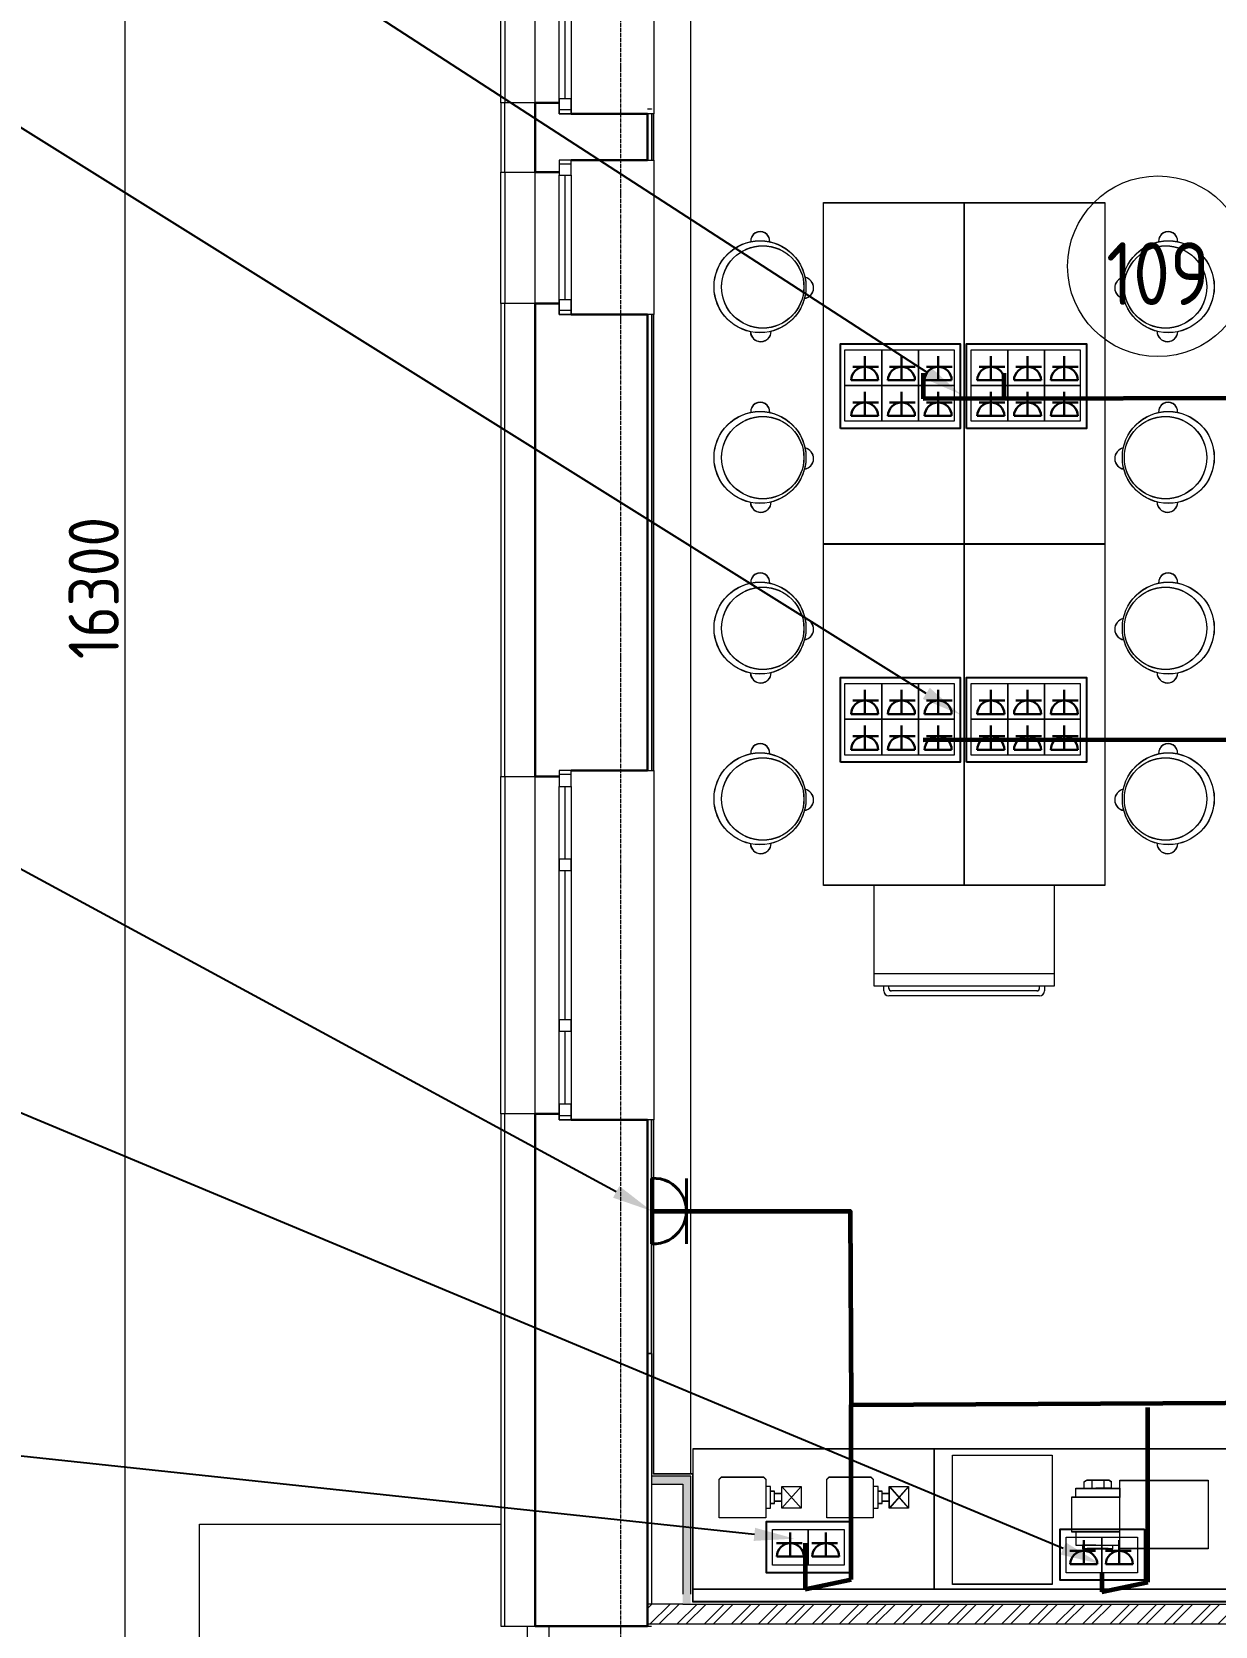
# Model space of a CAD drawing. Header units: millimetres. Extents: x -32 to 417638015, y -35 to 175284279.
# Drawn here: x 160260 to 166154, y 74993 to 82933 of the extents above; entities that cross this region are included whole.
import ezdxf
from ezdxf import colors
from ezdxf.entities.mleader import LeaderData, LeaderLine
from ezdxf.math import Vec2, Vec3

# ---------------------------------------------------------------- set-up
doc = ezdxf.new("R2010")
doc.units = ezdxf.units.MM
doc.linetypes.add('ADSK_Линия сетки', pattern=[25, 20, -2.5, 0, -2.5])
doc.linetypes.add('K5LT_BASIC', pattern=[0])
for name, color, linetype, lineweight in [('_ Окна', 7, 'Continuous', 9), ('_ЭМ_В полу', 26, 'Кабель в трубе', 60), ('_ЭМ_гофра', 5, 'Continuous', 60), ('_ЭМ_ТХобщее_слой', 7, 'Continuous', 30), ('Аннотация', 7, 'Continuous', 18), ('Окна', 7, 'Continuous', 9), ('Оси', 253, 'Continuous', 9), ('Перекрытие', 7, 'Continuous', 18), ('Размеры', 7, 'Continuous', 9), ('Стены внутренние', 7, 'Continuous', 18), ('Стены наружные', 7, 'Continuous', 18), ('Стены несущие', 7, 'Continuous', 30), ('Стены отделка', 7, 'Continuous', 30), ('Стены штриховка', 7, 'Continuous', 9), ('ТХ', 5, 'Continuous', 0), ('ШТРИХОВКА', 252, 'Continuous', 15), ('Электро', 250, 'Continuous', 25), ('ЭМ', 5, 'Continuous', 40), ('ЭОМ_Кабель для СУП', 150, 'Continuous', 9)]:
    doc.layers.add(name, color=color, linetype=linetype, lineweight=lineweight)
for name, color, linetype in [('_ЭМ_Надписи', 7, 'Continuous'), ('PDF _СС_розетки', 7, 'Continuous'), ('ВНУТРЯНКА', 1, 'Continuous'), ('ЭОМ_Лотки рабочие', 5, 'Continuous')]:
    doc.layers.add(name, color=color, linetype=linetype)
doc.layers.add('PDF _ЭОМ _розетки', color=7, linetype='Continuous', true_color=0xeb0000)
doc.layers.add('Линии', color=7, linetype='Continuous', lineweight=9, true_color=0x00a600)
doc.styles.add('GOST Common', font='GOST_Common.ttf', dxfattribs={"width": 0.9, "height": 350})
doc.styles.add('GOST Common_1', font='GOST_Common.ttf', dxfattribs={"width": 0.9, "height": 250})
doc.styles.add('ЭОМ', font='isocpeur.ttf', dxfattribs={"width": 0.85, "height": 250})
doc.linetypes.add('Кабель в трубе', pattern='A,8,[133,ltypeshp.shx,S=1,R=0,X=10,Y=1.3],-3,[130,ltypeshp.shx,S=1.5,R=-45,X=-1.5,Y=0],8', length=19)
doc.dimstyles.new('ADSK_Основной_2_5_мм', dxfattribs={"dimscale": 304.8, "dimtxt": 251.428749, "dimasz": 0.463911, "dimexe": 0.492126, "dimexo": 0.492126, "dimgap": 0.098425, "dimtad": 1, "dimrnd": 0.01, "dimdsep": 46, "dimtxsty": 'GOST Common_1', "dimblk1": 'OBLIQUE', "dimblk2": 'OBLIQUE', "dimsah": 1, "dimcen": 0.09, "dimdle": 0.492126, "dimazin": 2, "dimtfac": 1, "dimtdec": 4, "dimtix": 1, "dimtmove": 0, "dimatfit": 3, "dimfxl": 1, "dimtvp": 1, "dimtolj": 1, "dimtzin": 0, "dimlwd": 20, "dimlwe": 20, "dimarcsym": 2})

# ---------------------------------------------------------------- blocks, each defined once
blk = doc.blocks.new('_Oblique')
at = {"color": 0, "linetype": 'ByBlock', "lineweight": -2}
blk.add_line((-0.5, -0.5), (0.5, 0.5), dxfattribs=at)
blk = doc.blocks.new('*D117')
at = {"layer": 'Defpoints', "color": 0, "transparency": 16777216}
for p in [(-8313.9, 36733.9), (-8413.9, 20433.9), (-8313.9, 20433.9)]:
    blk.add_point(p, dxfattribs=at)
at = {"layer": 'Размеры', "color": 0, "lineweight": 20, "transparency": 16777216}
for p, q in [((-8413.9, 36883.9), (-8413.9, 20283.9)), ((-8463.9, 36733.9), (-8563.9, 36733.9)), ((-8463.9, 20433.9), (-8563.9, 20433.9))]:
    blk.add_line(p, q, dxfattribs=at)
at = {"layer": 'Размеры', "color": 0, "lineweight": 20, "transparency": 16777216, "xscale": 141.4, "yscale": 141.4, "zscale": 141.4}
for p, rotation in [((-8413.9, 36733.9), 90), ((-8413.9, 20433.9), 270)]:
    blk.add_blockref('_Oblique', p, dxfattribs=dict(at, rotation=rotation))
at = {"layer": 'Размеры', "color": 0, "lineweight": 20, "transparency": 16777216, "insert": (-8568.9, 28583.9), "char_height": 250, "width": 889.802, "attachment_point": 5, "rotation": 90, "style": 'GOST Common_1'}
blk.add_mtext('\\A1;16300', dxfattribs=at)
blk = doc.blocks.new('ТХ 1 этаж.')
at = {"layer": 'ТХ', "color": 252, "true_color": 0x939598}
for p, q in [((3072.9, 25108), (2172.9, 25108)), ((2222.9, 25023), (2222.9, 25048)), ((2247.9, 25035.5), (2247.9, 25048)), ((2985.4, 25023), (2260.4, 25023)), ((2997.9, 25035.5), (2997.9, 25048)), ((3022.9, 25048), (3022.9, 25023)), ((2997.9, 24998), (2247.9, 24998))]:
    blk.add_line(p, q, dxfattribs=at)
at = {"layer": 'ТХ', "color": 252, "linetype": 'K5LT_BASIC', "lineweight": 18, "true_color": 0x939598}
for p, q in [((3258.8, 22585.3), (3258.8, 22545.1)), ((3318, 22585.3), (3318, 22545.1)), ((3219.3, 22545.1), (3278.4, 22545.1)), ((3357.5, 22545.1), (3278.4, 22545.1)), ((3278.4, 22262.4), (3212.7, 22262.4)), ((3278.4, 22262.4), (3364.1, 22262.4))]:
    blk.add_line(p, q, dxfattribs=at)
at = {"layer": 'ТХ', "color": 252, "true_color": 0x939598}
for points in [[(1922.9, 28948), (2622.9, 28948), (2622.9, 27248), (1922.9, 27248)], [(2622.9, 28948), (3322.9, 28948), (3322.9, 27248), (2622.9, 27248)], [(1922.9, 27248), (2622.9, 27248), (2622.9, 25548), (1922.9, 25548)], [(2622.9, 27248), (3322.9, 27248), (3322.9, 25548), (2622.9, 25548)], [(2172.9, 25048), (3072.9, 25048), (3072.9, 25548), (2172.9, 25548)], [(2472.9, 22042.5), (1272.9, 22042.5), (1272.9, 22742.5), (2472.9, 22742.5)], [(3972.9, 22042.5), (2472.9, 22042.5), (2472.9, 22742.5), (3972.9, 22742.5)], [(2565.6, 22067.7), (2565.6, 22710.7), (3061.8, 22710.7), (3061.8, 22067.7)], [(3398.3, 22585.3), (3837.7, 22585.3), (3837.7, 22245.3), (3398.3, 22245.3)]]:
    blk.add_lwpolyline(points, close=True, dxfattribs=at)
at = {"layer": 'ТХ', "color": 252, "lineweight": 0, "true_color": 0x939598}
for points in [[(1622.7, 22398.4), (1415, 22398.4), (1403, 22398.4), (1403, 22410.4), (1403, 22578.2), (1403, 22590.2), (1415, 22602.2), (1622.7, 22602.2), (1634.7, 22590.2), (1634.7, 22578.2), (1634.7, 22410.4), (1634.7, 22398.4)], [(1714.6, 22554.2), (1810.5, 22554.2), (1810.5, 22446.3), (1714.6, 22446.3)], [(2158.3, 22398.4), (1950.6, 22398.4), (1938.6, 22398.4), (1938.6, 22410.4), (1938.6, 22578.2), (1938.6, 22590.2), (1950.6, 22602.2), (2158.3, 22602.2), (2170.3, 22590.2), (2170.3, 22578.2), (2170.3, 22410.4), (2170.3, 22398.4)], [(2250.2, 22554.2), (2346.1, 22554.2), (2346.1, 22446.3), (2250.2, 22446.3)]]:
    blk.add_lwpolyline(points, close=True, dxfattribs=at)
for points in [[(1634.7, 22446.3), (1658.7, 22446.3), (1658.7, 22554.2), (1634.7, 22554.2)], [(1810.5, 22554.2), (1714.6, 22446.3)], [(1714.6, 22554.2), (1810.5, 22446.3)], [(2170.3, 22446.3), (2194.3, 22446.3), (2194.3, 22554.2), (2170.3, 22554.2)], [(2346.1, 22554.2), (2250.2, 22446.3)], [(2250.2, 22554.2), (2346.1, 22446.3)], [(1658.7, 22470.3), (1678.6, 22470.3), (1678.6, 22530.3), (1658.7, 22530.3)], [(1678.6, 22482.3), (1714.6, 22482.3), (1714.6, 22518.3), (1678.6, 22518.3)], [(2194.3, 22470.3), (2214.2, 22470.3), (2214.2, 22530.3), (2194.3, 22530.3)], [(2214.2, 22482.3), (2250.2, 22482.3), (2250.2, 22518.3), (2214.2, 22518.3)], [(1634.7, 22410.4), (1634.7, 22410.4)], [(2170.3, 22410.4), (2170.3, 22410.4)]]:
    blk.add_lwpolyline(points, dxfattribs=at)
at = {"layer": 'ТХ', "color": 252, "linetype": 'K5LT_BASIC', "lineweight": 18, "true_color": 0x939598}
for points in [[(3357.5, 22545.1), (3357.5, 22577.2), (3343.5, 22585.3), (3278.4, 22585.3), (3233.3, 22585.3), (3219.3, 22577.2), (3219.3, 22545.1)], [(3212.7, 22262.4), (3212.7, 22245.3), (3278.4, 22245.3), (3364.1, 22245.3), (3364.1, 22262.4)], [(3340.5, 22245.3), (3278.4, 22245.3), (3236.3, 22245.3)]]:
    blk.add_lwpolyline(points, dxfattribs=at)
at = {"layer": 'ТХ', "color": 252, "true_color": 0x939598}
for points in [[(3398.3, 22500.9), (3157.7, 22500.9), (3157.7, 22329.6), (3398.3, 22329.6)], [(3178.5, 22500.9), (3178.5, 22545.1), (3398.3, 22545.1), (3398.3, 22500.9)], [(3178.5, 22329.6), (3178.5, 22262.4), (3398.3, 22262.4), (3398.3, 22329.6)]]:
    blk.add_lwpolyline(points, dxfattribs=at)
at = {"layer": 'ТХ', "color": 252, "lineweight": 0, "true_color": 0x939598}
for centre, radius in [((1606, 28529.6), 228.8), ((1606, 28529.6), 228.8), ((3639.7, 28529.6), 228.8), ((3639.7, 28529.6), 228.8), ((1619.6, 28528.6), 205), ((1619.6, 28528.6), 205), ((3626.1, 28528.6), 205), ((3626.1, 28528.6), 205), ((1606, 27679.6), 228.8), ((1606, 27679.6), 228.8), ((1619.6, 27678.6), 205), ((1619.6, 27678.6), 205), ((3639.7, 27679.6), 228.8), ((3639.7, 27679.6), 228.8), ((3626.1, 27678.6), 205), ((3626.1, 27678.6), 205), ((1606, 26829.6), 228.8), ((1606, 26829.6), 228.8), ((1619.6, 26828.6), 205), ((1619.6, 26828.6), 205), ((3639.7, 26829.6), 228.8), ((3639.7, 26829.6), 228.8), ((3626.1, 26828.6), 205), ((3626.1, 26828.6), 205), ((1606, 25979.6), 228.8), ((1606, 25979.6), 228.8), ((3639.7, 25979.6), 228.8), ((3639.7, 25979.6), 228.8), ((1619.6, 25978.6), 205), ((1619.6, 25978.6), 205), ((3626.1, 25978.6), 205), ((3626.1, 25978.6), 205)]:
    blk.add_circle(centre, radius, dxfattribs=at)
for centre, radius, start, end in [((1607, 28757), 47.3, 355.57797, 183.95129), ((1607, 28757), 47.3, 355.57797, 183.95129), ((3638.8, 28757), 47.3, 356.04871, 184.42203), ((3638.8, 28757), 47.3, 356.04871, 184.42203), ((1819.6, 28524.3), 53.3, 278.42451, 78.75435), ((1819.6, 28524.3), 53.3, 278.42451, 78.75435), ((3426.2, 28524.3), 53.3, 101.24565, 261.57549), ((3426.2, 28524.3), 53.3, 101.24565, 261.57549), ((1609.9, 28308.5), 52, 182.86661, 359.15488), ((1609.9, 28308.5), 52, 182.86661, 359.15488), ((3635.8, 28308.5), 52, 180.84512, 357.13339), ((3635.8, 28308.5), 52, 180.84512, 357.13339), ((1607, 27907), 47.3, 355.57797, 183.95129), ((1607, 27907), 47.3, 355.57797, 183.95129), ((3638.8, 27907), 47.3, 356.04871, 184.42203), ((3638.8, 27907), 47.3, 356.04871, 184.42203), ((1819.6, 27674.3), 53.3, 278.42451, 78.75435), ((1819.6, 27674.3), 53.3, 278.42451, 78.75435), ((3426.2, 27674.3), 53.3, 101.24565, 261.57549), ((3426.2, 27674.3), 53.3, 101.24565, 261.57549), ((1609.9, 27458.5), 52, 182.86661, 359.15488), ((1609.9, 27458.5), 52, 182.86661, 359.15488), ((3635.8, 27458.5), 52, 180.84512, 357.13339), ((3635.8, 27458.5), 52, 180.84512, 357.13339), ((1607, 27057), 47.3, 355.57797, 183.95129), ((1607, 27057), 47.3, 355.57797, 183.95129), ((3638.8, 27057), 47.3, 356.04871, 184.42203), ((3638.8, 27057), 47.3, 356.04871, 184.42203), ((1819.6, 26824.3), 53.3, 278.42451, 78.75435), ((1819.6, 26824.3), 53.3, 278.42451, 78.75435), ((3426.2, 26824.3), 53.3, 101.24565, 261.57549), ((3426.2, 26824.3), 53.3, 101.24565, 261.57549), ((1609.9, 26608.5), 52, 182.86661, 359.15488), ((1609.9, 26608.5), 52, 182.86661, 359.15488), ((3635.8, 26608.5), 52, 180.84512, 357.13339), ((3635.8, 26608.5), 52, 180.84512, 357.13339), ((1607, 26207), 47.3, 355.57797, 183.95129), ((1607, 26207), 47.3, 355.57797, 183.95129), ((3638.8, 26207), 47.3, 356.04871, 184.42203), ((3638.8, 26207), 47.3, 356.04871, 184.42203), ((1819.6, 25974.3), 53.3, 278.42451, 78.75435), ((1819.6, 25974.3), 53.3, 278.42451, 78.75435), ((3426.2, 25974.3), 53.3, 101.24565, 261.57549), ((3426.2, 25974.3), 53.3, 101.24565, 261.57549), ((1609.9, 25758.5), 52, 182.86661, 359.15488), ((1609.9, 25758.5), 52, 182.86661, 359.15488), ((3635.8, 25758.5), 52, 180.84512, 357.13339), ((3635.8, 25758.5), 52, 180.84512, 357.13339)]:
    blk.add_arc(centre, radius, start, end, dxfattribs=at)
at = {"layer": 'ТХ', "color": 252, "true_color": 0x939598}
for centre, radius, start, end in [((2247.9, 25023), 25, 180, 270), ((2260.4, 25035.5), 12.5, 180, 270), ((2985.4, 25035.5), 12.5, 270, 0), ((2997.9, 25023), 25, 270, 0)]:
    blk.add_arc(centre, radius, start, end, dxfattribs=at)
blk = doc.blocks.new('_ЭМ_ТХ2_1этаж')
at = {"layer": 'ТХ', "color": 252, "true_color": 0x939598}
for p, q in [((114220.8, -44085.5), (113320.8, -44085.5)), ((113370.8, -44170.5), (113370.8, -44145.5)), ((113395.8, -44158), (113395.8, -44145.5)), ((114145.8, -44158), (114145.8, -44145.5)), ((114170.8, -44145.5), (114170.8, -44170.5)), ((114145.8, -44195.5), (113395.8, -44195.5)), ((114133.3, -44170.5), (113408.3, -44170.5))]:
    blk.add_line(p, q, dxfattribs=at)
at = {"layer": 'ТХ', "color": 252, "linetype": 'K5LT_BASIC', "lineweight": 18, "true_color": 0x939598}
for p, q in [((114367.1, -46648.4), (114426.3, -46648.4)), ((114406.7, -46608.3), (114406.7, -46648.4)), ((114505.4, -46648.4), (114426.3, -46648.4)), ((114465.9, -46608.3), (114465.9, -46648.4)), ((114426.3, -46931.1), (114360.6, -46931.1)), ((114426.3, -46931.1), (114512, -46931.1))]:
    blk.add_line(p, q, dxfattribs=at)
at = {"layer": 'ТХ', "color": 252, "true_color": 0x939598}
for points in [[(113070.8, -40245.5), (113770.8, -40245.5), (113770.8, -41945.5), (113070.8, -41945.5)], [(113770.8, -40245.5), (114470.8, -40245.5), (114470.8, -41945.5), (113770.8, -41945.5)], [(113070.8, -41945.5), (113770.8, -41945.5), (113770.8, -43645.5), (113070.8, -43645.5)], [(113770.8, -41945.5), (114470.8, -41945.5), (114470.8, -43645.5), (113770.8, -43645.5)], [(113320.8, -44145.5), (114220.8, -44145.5), (114220.8, -43645.5), (113320.8, -43645.5)], [(113620.8, -47151), (112420.8, -47151), (112420.8, -46451), (113620.8, -46451)], [(115120.8, -47151), (113620.8, -47151), (113620.8, -46451), (115120.8, -46451)], [(113713.5, -47125.8), (113713.5, -46482.8), (114209.7, -46482.8), (114209.7, -47125.8)], [(114546.2, -46608.3), (114985.6, -46608.3), (114985.6, -46948.3), (114546.2, -46948.3)]]:
    blk.add_lwpolyline(points, close=True, dxfattribs=at)
at = {"layer": 'ТХ', "color": 252, "lineweight": 0, "true_color": 0x939598}
for points in [[(112770.6, -46795.1), (112562.9, -46795.1), (112550.9, -46795.1), (112550.9, -46783.1), (112550.9, -46615.3), (112550.9, -46603.3), (112562.9, -46591.3), (112770.6, -46591.3), (112782.6, -46603.3), (112782.6, -46615.3), (112782.6, -46783.1), (112782.6, -46795.1)], [(113306.2, -46795.1), (113098.5, -46795.1), (113086.5, -46795.1), (113086.5, -46783.1), (113086.5, -46615.3), (113086.5, -46603.3), (113098.5, -46591.3), (113306.2, -46591.3), (113318.2, -46603.3), (113318.2, -46615.3), (113318.2, -46783.1), (113318.2, -46795.1)], [(112862.5, -46639.3), (112958.4, -46639.3), (112958.4, -46747.2), (112862.5, -46747.2)], [(113398.1, -46639.3), (113494, -46639.3), (113494, -46747.2), (113398.1, -46747.2)]]:
    blk.add_lwpolyline(points, close=True, dxfattribs=at)
for points in [[(112782.6, -46747.2), (112806.6, -46747.2), (112806.6, -46639.3), (112782.6, -46639.3)], [(112806.6, -46723.2), (112826.5, -46723.2), (112826.5, -46663.3), (112806.6, -46663.3)], [(112826.5, -46711.2), (112862.5, -46711.2), (112862.5, -46675.2), (112826.5, -46675.2)], [(112958.4, -46639.3), (112862.5, -46747.2)], [(112862.5, -46639.3), (112958.4, -46747.2)], [(113318.2, -46747.2), (113342.2, -46747.2), (113342.2, -46639.3), (113318.2, -46639.3)], [(113342.2, -46723.2), (113362.1, -46723.2), (113362.1, -46663.3), (113342.2, -46663.3)], [(113362.1, -46711.2), (113398.1, -46711.2), (113398.1, -46675.2), (113362.1, -46675.2)], [(113494, -46639.3), (113398.1, -46747.2)], [(113398.1, -46639.3), (113494, -46747.2)], [(112782.6, -46783.1), (112782.6, -46783.1)], [(113318.2, -46783.1), (113318.2, -46783.1)]]:
    blk.add_lwpolyline(points, dxfattribs=at)
at = {"layer": 'ТХ', "color": 252, "true_color": 0x939598}
for points in [[(114326.3, -46692.6), (114326.3, -46648.4), (114546.2, -46648.4), (114546.2, -46692.6)], [(114546.2, -46692.6), (114305.6, -46692.6), (114305.6, -46863.9), (114546.2, -46863.9)], [(114326.3, -46863.9), (114326.3, -46931.1), (114546.2, -46931.1), (114546.2, -46863.9)]]:
    blk.add_lwpolyline(points, dxfattribs=at)
at = {"layer": 'ТХ', "color": 252, "linetype": 'K5LT_BASIC', "lineweight": 18, "true_color": 0x939598}
for points in [[(114505.4, -46648.4), (114505.4, -46616.4), (114491.4, -46608.3), (114426.3, -46608.3), (114381.2, -46608.3), (114367.1, -46616.4), (114367.1, -46648.4)], [(114360.6, -46931.1), (114360.6, -46948.3), (114426.3, -46948.3), (114512, -46948.3), (114512, -46931.1)], [(114488.4, -46948.3), (114426.3, -46948.3), (114384.2, -46948.3)]]:
    blk.add_lwpolyline(points, dxfattribs=at)
at = {"layer": 'ТХ', "color": 252, "lineweight": 0, "true_color": 0x939598}
for centre, radius in [((112753.9, -40663.9), 228.8), ((112753.9, -40663.9), 228.8), ((112767.5, -40664.9), 205), ((112767.5, -40664.9), 205), ((114787.6, -40663.9), 228.8), ((114787.6, -40663.9), 228.8), ((114774, -40664.9), 205), ((114774, -40664.9), 205), ((112753.9, -41513.9), 228.8), ((112753.9, -41513.9), 228.8), ((114787.6, -41513.9), 228.8), ((114787.6, -41513.9), 228.8), ((112767.5, -41514.9), 205), ((112767.5, -41514.9), 205), ((114774, -41514.9), 205), ((114774, -41514.9), 205), ((112753.9, -42363.9), 228.8), ((112753.9, -42363.9), 228.8), ((112767.5, -42364.9), 205), ((112767.5, -42364.9), 205), ((114787.6, -42363.9), 228.8), ((114787.6, -42363.9), 228.8), ((114774, -42364.9), 205), ((114774, -42364.9), 205), ((112753.9, -43213.9), 228.8), ((112753.9, -43213.9), 228.8), ((112767.5, -43214.9), 205), ((112767.5, -43214.9), 205), ((114787.6, -43213.9), 228.8), ((114787.6, -43213.9), 228.8), ((114774, -43214.9), 205), ((114774, -43214.9), 205)]:
    blk.add_circle(centre, radius, dxfattribs=at)
for centre, radius, start, end in [((112754.9, -40436.5), 47.3, 355.57797, 183.95129), ((112754.9, -40436.5), 47.3, 355.57797, 183.95129), ((114786.7, -40436.5), 47.3, 356.04871, 184.42203), ((114786.7, -40436.5), 47.3, 356.04871, 184.42203), ((112967.5, -40669.2), 53.3, 278.42451, 78.75435), ((112967.5, -40669.2), 53.3, 278.42451, 78.75435), ((114574.1, -40669.2), 53.3, 101.24565, 261.57549), ((114574.1, -40669.2), 53.3, 101.24565, 261.57549), ((112757.8, -40885), 52, 182.86661, 359.15488), ((112757.8, -40885), 52, 182.86661, 359.15488), ((114783.7, -40885), 52, 180.84512, 357.13339), ((114783.7, -40885), 52, 180.84512, 357.13339), ((112754.9, -41286.5), 47.3, 355.57797, 183.95129), ((112754.9, -41286.5), 47.3, 355.57797, 183.95129), ((114786.7, -41286.5), 47.3, 356.04871, 184.42203), ((114786.7, -41286.5), 47.3, 356.04871, 184.42203), ((112967.5, -41519.2), 53.3, 278.42451, 78.75435), ((112967.5, -41519.2), 53.3, 278.42451, 78.75435), ((114574.1, -41519.2), 53.3, 101.24565, 261.57549), ((114574.1, -41519.2), 53.3, 101.24565, 261.57549), ((112757.8, -41735), 52, 182.86661, 359.15488), ((112757.8, -41735), 52, 182.86661, 359.15488), ((114783.7, -41735), 52, 180.84512, 357.13339), ((114783.7, -41735), 52, 180.84512, 357.13339), ((112754.9, -42136.5), 47.3, 355.57797, 183.95129), ((112754.9, -42136.5), 47.3, 355.57797, 183.95129), ((114786.7, -42136.5), 47.3, 356.04871, 184.42203), ((114786.7, -42136.5), 47.3, 356.04871, 184.42203), ((112967.5, -42369.2), 53.3, 278.42451, 78.75435), ((112967.5, -42369.2), 53.3, 278.42451, 78.75435), ((114574.1, -42369.2), 53.3, 101.24565, 261.57549), ((114574.1, -42369.2), 53.3, 101.24565, 261.57549), ((112757.8, -42585), 52, 182.86661, 359.15488), ((112757.8, -42585), 52, 182.86661, 359.15488), ((114783.7, -42585), 52, 180.84512, 357.13339), ((114783.7, -42585), 52, 180.84512, 357.13339), ((112754.9, -42986.5), 47.3, 355.57797, 183.95129), ((112754.9, -42986.5), 47.3, 355.57797, 183.95129), ((114786.7, -42986.5), 47.3, 356.04871, 184.42203), ((114786.7, -42986.5), 47.3, 356.04871, 184.42203), ((112967.5, -43219.2), 53.3, 278.42451, 78.75435), ((112967.5, -43219.2), 53.3, 278.42451, 78.75435), ((114574.1, -43219.2), 53.3, 101.24565, 261.57549), ((114574.1, -43219.2), 53.3, 101.24565, 261.57549), ((112757.8, -43435), 52, 182.86661, 359.15488), ((112757.8, -43435), 52, 182.86661, 359.15488), ((114783.7, -43435), 52, 180.84512, 357.13339), ((114783.7, -43435), 52, 180.84512, 357.13339)]:
    blk.add_arc(centre, radius, start, end, dxfattribs=at)
at = {"layer": 'ТХ', "color": 252, "true_color": 0x939598}
for centre, radius, start, end in [((113395.8, -44170.5), 25, 180, 270), ((113408.3, -44158), 12.5, 180, 270), ((114133.3, -44158), 12.5, 270, 0), ((114145.8, -44170.5), 25, 270, 0)]:
    blk.add_arc(centre, radius, start, end, dxfattribs=at)
blk = doc.blocks.new('Блок из 6 розеток .')
at = {"layer": 'PDF _СС_розетки', "linetype": 'Continuous', "lineweight": 20, "transparency": 33554687}
for points in [[(-391.2, 566), (-213.4, 566), (-213.4, 388.2), (-391.2, 388.2)], [(-391.2, 388.2), (-213.4, 388.2), (-213.4, 205.3), (-391.2, 205.3)], [(-391.2, 388.2), (-213.4, 388.2), (-213.4, 205.3), (-391.2, 205.3)], [(-391.2, 205.3), (-213.4, 205.3), (-213.4, 22.4), (-391.2, 22.4)]]:
    blk.add_lwpolyline(points, close=True, dxfattribs=at)
at = {"layer": 'PDF _ЭОМ _розетки', "color": 3, "linetype": 'Continuous', "lineweight": 25, "transparency": 33554687}
blk.add_lwpolyline([(0, 0), (-421.6, 0), (-421.6, 596.5), (0, 596.5)], close=True, dxfattribs=at)
at = {"layer": 'PDF _ЭОМ _розетки', "color": 7, "linetype": 'Continuous', "lineweight": 20, "transparency": 33554687}
for points in [[(-35.6, 388.2), (-213.4, 388.2), (-213.4, 566), (-35.6, 566)], [(-35.6, 205.3), (-213.4, 205.3), (-213.4, 388.2), (-35.6, 388.2)], [(-35.6, 22.4), (-213.4, 22.4), (-213.4, 205.3), (-35.6, 205.3)]]:
    blk.add_lwpolyline(points, close=True, dxfattribs=at)
at = {"layer": 'ВНУТРЯНКА', "color": 5, "lineweight": 30, "ltscale": 100, "transparency": 33554687}
for p, q in [((-306.8, 427.6), (-306.8, 555.5)), ((-306.6, 427.6), (-306.6, 555.5)), ((-129, 427.6), (-129, 555.5)), ((-128.8, 427.6), (-128.8, 555.5)), ((-306.8, 244.7), (-306.8, 372.6)), ((-306.6, 244.7), (-306.6, 372.6)), ((-129, 244.7), (-129, 372.6)), ((-128.8, 244.7), (-128.8, 372.6)), ((-306.8, 61.8), (-306.8, 189.7)), ((-306.6, 61.8), (-306.6, 189.7)), ((-129, 61.8), (-129, 189.7)), ((-128.8, 61.8), (-128.8, 189.7))]:
    blk.add_line(p, q, dxfattribs=at)
at = {"layer": 'Электро', "color": 5, "lineweight": 30, "transparency": 33554687}
for p, q in [((-239.7, 486.4), (-359.7, 486.4)), ((-239.5, 486.4), (-359.6, 486.4)), ((-239.7, 553.7), (-239.7, 419.2)), ((-239.5, 553.7), (-239.5, 419.2)), ((-61.9, 486.4), (-181.9, 486.4)), ((-61.7, 486.4), (-181.8, 486.4)), ((-61.9, 553.7), (-61.9, 419.2)), ((-61.7, 553.7), (-61.7, 419.2)), ((-239.7, 370.8), (-239.7, 236.3)), ((-239.5, 370.8), (-239.5, 236.3)), ((-61.9, 370.8), (-61.9, 236.3)), ((-61.7, 370.8), (-61.7, 236.3)), ((-239.7, 303.6), (-359.7, 303.6)), ((-239.5, 303.6), (-359.6, 303.6)), ((-61.9, 303.6), (-181.9, 303.6)), ((-61.7, 303.6), (-181.8, 303.6)), ((-239.7, 188), (-239.7, 53.4)), ((-239.5, 188), (-239.5, 53.4)), ((-61.9, 188), (-61.9, 53.4)), ((-61.7, 188), (-61.7, 53.4)), ((-239.7, 120.7), (-359.7, 120.7)), ((-239.5, 120.7), (-359.6, 120.7)), ((-61.9, 120.7), (-181.9, 120.7)), ((-61.7, 120.7), (-181.8, 120.7))]:
    blk.add_line(p, q, dxfattribs=at)
for centre in [(-239.5, 486.4), (-239.4, 486.4), (-61.7, 486.4), (-61.6, 486.4), (-239.5, 303.6), (-239.4, 303.6), (-61.7, 303.6), (-61.6, 303.6), (-239.5, 120.7), (-239.4, 120.7), (-61.7, 120.7), (-61.6, 120.7)]:
    blk.add_ellipse(centre, major_axis=(47.6, 47.6), ratio=1, start_param=0.787621, end_param=3.924768, dxfattribs=at)
blk = doc.blocks.new('Люк на 2 места')
at = {"layer": 'PDF _ЭОМ _розетки', "color": 3, "linetype": 'Continuous', "lineweight": 25, "transparency": 33554687}
blk.add_lwpolyline([(0, 254.6), (0, 0), (-421.6, 0), (-421.6, 254.6)], close=True, dxfattribs=at)
at = {"layer": 'PDF _ЭОМ _розетки', "color": 7, "linetype": 'Continuous', "lineweight": 20, "transparency": 33554687}
for points in [[(-213.4, 215.1), (-213.4, 37.3), (-391.2, 37.3), (-391.2, 215.1)], [(-35.6, 215.1), (-35.6, 37.3), (-213.4, 37.3), (-213.4, 215.1)]]:
    blk.add_lwpolyline(points, close=True, dxfattribs=at)
at = {"layer": 'ВНУТРЯНКА', "color": 5, "lineweight": 30, "ltscale": 100, "transparency": 33554687}
for p, q in [((-244.3, 147.2), (-372.2, 147.2)), ((-67.6, 147.2), (-195.5, 147.2))]:
    blk.add_line(p, q, dxfattribs=at)
at = {"layer": 'Электро', "color": 5, "lineweight": 30, "transparency": 33554687}
for p, q in [((-303.2, 80), (-303.2, 200.1)), ((-126.5, 80), (-126.5, 200.1)), ((-370.4, 80), (-235.9, 80)), ((-193.7, 80), (-59.2, 80))]:
    blk.add_line(p, q, dxfattribs=at)
at = {"layer": 'Электро', "color": 5, "lineweight": 30, "transparency": 33554687, "extrusion": (0, 0, -1)}
for centre in [(-303.2, 79.9), (-126.5, 79.9)]:
    blk.add_ellipse(centre, major_axis=(-47.6, -47.6), ratio=1, start_param=0.787621, end_param=3.924768, dxfattribs=at)
blk = doc.blocks.new('1м розетка IP20')
at = {"layer": 'ЭМ', "color": 5}
for p, q in [((-10.5, 162.7), (-10.5, -162.7)), ((163.1, 162.7), (163.1, -162.7)), ((-10.5, 0), (315.5, 0))]:
    blk.add_line(p, q, dxfattribs=at)
blk.add_arc((0, 0), 163.1, 266.31959, 93.68041, dxfattribs=at)
blk = doc.blocks.new('1 этаж')
at = {"layer": 'Стены внутренние'}
for points in [[(-5790.587, 24120.958), (-5595.587, 24120.958), (-5595.587, 24160.958), (-5790.587, 24160.958)], [(-5595.587, 23523.902), (-5595.587, 24120.958), (-5635.587, 24120.958), (-5635.587, 23523.902)]]:
    blk.add_hatch(color=8, dxfattribs=at).paths.add_polyline_path(points)
h = blk.add_hatch(dxfattribs=at)
h.set_pattern_fill('ANSI32', color=8, scale=10, style=0)
h.set_pattern_definition([(45, (-31496.66, 188.9), (-67.35192, 67.35192), []), (45, (-31451.76, 188.9), (-67.35192, 67.35192), [])])
h.paths.add_polyline_path([(315.424, 23523.902), (-5595.587, 23523.902), (-5810.587, 23523.902), (-5810.587, 23423.902), (316.195, 23423.902)])
at = {"layer": '_ Окна', "color": 8}
for p, q in [((-6220.587, 31021.611), (-6220.587, 31639.611)), ((-6190.587, 30965.611), (-6250.587, 30965.611)), ((-6190.587, 30695.611), (-6250.587, 30695.611)), ((-6220.587, 30021.611), (-6220.587, 30639.611)), ((-6190.587, 29965.611), (-6250.587, 29965.611)), ((-6190.587, 27655.611), (-6250.587, 27655.611)), ((-6220.587, 27235.611), (-6220.587, 27595.611)), ((-6220.587, 26435.611), (-6220.587, 27175.611)), ((-6220.587, 26015.611), (-6220.587, 26375.611)), ((-6190.587, 25955.611), (-6250.587, 25955.611))]:
    blk.add_line(p, q, dxfattribs=at)
at = {"layer": '_ Окна', "color": 8, "lineweight": 18}
for p, q in [((-6250.587, 31021.611), (-6190.587, 31021.611)), ((-6250.587, 30945.611), (-6250.587, 31021.611)), ((-6190.587, 31021.611), (-6190.587, 30945.611)), ((-6190.587, 30945.611), (-6250.587, 30945.611)), ((-6190.587, 30715.611), (-6250.587, 30715.611)), ((-6250.587, 30715.611), (-6250.587, 30639.611)), ((-6190.587, 30639.611), (-6190.587, 30715.611)), ((-6250.587, 30639.611), (-6190.587, 30639.611)), ((-6250.587, 30021.611), (-6190.587, 30021.611)), ((-6250.587, 29945.611), (-6250.587, 30021.611)), ((-6190.587, 30021.611), (-6190.587, 29945.611)), ((-6190.587, 29945.611), (-6250.587, 29945.611)), ((-6190.587, 27675.611), (-6250.587, 27675.611)), ((-6250.587, 27675.611), (-6250.587, 27595.611)), ((-6190.587, 27595.611), (-6190.587, 27675.611)), ((-6250.587, 27595.611), (-6190.587, 27595.611)), ((-6250.587, 27235.611), (-6190.587, 27235.611)), ((-6250.587, 27175.611), (-6250.587, 27235.611)), ((-6190.587, 27235.611), (-6190.587, 27175.611)), ((-6190.587, 27175.611), (-6250.587, 27175.611)), ((-6250.587, 26435.611), (-6190.587, 26435.611)), ((-6250.587, 26375.611), (-6250.587, 26435.611)), ((-6190.587, 26375.611), (-6250.587, 26375.611)), ((-6190.587, 26435.611), (-6190.587, 26375.611)), ((-6250.587, 26015.611), (-6190.587, 26015.611)), ((-6250.587, 25935.611), (-6250.587, 26015.611)), ((-6190.587, 26015.611), (-6190.587, 25935.611)), ((-6190.587, 25935.611), (-6250.587, 25935.611))]:
    blk.add_line(p, q, dxfattribs=at)
at = {"layer": 'Линии', "color": 8}
blk.add_circle((-3268.396, 30186.781), 450, dxfattribs=at)
at = {"layer": 'Окна', "color": 8}
for p, q in [((-6250.587, 31021.611), (-6250.587, 31639.611)), ((-6190.587, 31639.611), (-6190.587, 31021.611)), ((-6250.587, 31021.611), (-6250.587, 30945.611)), ((-6190.587, 30945.611), (-6190.587, 31021.611)), ((-6250.587, 30945.611), (-6190.587, 30945.611)), ((-6250.587, 30715.611), (-6250.587, 30639.611)), ((-6190.587, 30715.611), (-6250.587, 30715.611)), ((-6190.587, 30639.611), (-6190.587, 30715.611)), ((-6250.587, 30021.611), (-6250.587, 30639.611)), ((-6190.587, 30639.611), (-6190.587, 30021.611)), ((-6250.587, 30021.611), (-6250.587, 29945.611)), ((-6190.587, 29945.611), (-6190.587, 30021.611)), ((-6250.587, 29945.611), (-6190.587, 29945.611)), ((-6250.587, 27675.611), (-6250.587, 27595.611)), ((-6190.587, 27675.611), (-6250.587, 27675.611)), ((-6190.587, 27595.611), (-6190.587, 27675.611)), ((-6250.587, 27235.611), (-6250.587, 27595.611)), ((-6190.587, 27595.611), (-6190.587, 27235.611)), ((-6250.587, 27235.611), (-6250.587, 27175.611)), ((-6190.587, 27175.611), (-6190.587, 27235.611)), ((-6250.587, 26435.611), (-6250.587, 27175.611)), ((-6190.587, 27175.611), (-6190.587, 26435.611)), ((-6250.587, 26435.611), (-6250.587, 26375.611)), ((-6250.587, 26015.611), (-6250.587, 26375.611)), ((-6190.587, 26375.611), (-6190.587, 26435.611)), ((-6190.587, 26375.611), (-6190.587, 26015.611)), ((-6250.587, 26015.611), (-6250.587, 25935.611)), ((-6190.587, 25935.611), (-6190.587, 26015.611)), ((-6250.587, 25935.611), (-6190.587, 25935.611))]:
    blk.add_line(p, q, dxfattribs=at)
at = {"layer": 'Оси', "color": 8, "linetype": 'ADSK_Линия сетки'}
blk.add_line((-5943.234, -4162.595), (-5943.234, 44298.966), dxfattribs=at)
at = {"layer": 'Перекрытие', "color": 8}
for p, q in [((-5595.587, 24172.958), (-5595.587, 32994.402)), ((-8041.587, 23921.926), (-6540.587, 23921.926)), ((-8041.587, 22053.668), (-8041.587, 23921.926)), ((-6410.927, 23414.139), (-6410.927, 22414.139)), ((-6302.778, 23414.139), (-6302.778, 22414.139))]:
    blk.add_line(p, q, dxfattribs=at)
at = {"layer": 'Стены внутренние', "color": 8}
for p, q in [((-6370.587, 31000.611), (-6370.587, 31655.611)), ((-5810.587, 30970.499), (-5790.587, 30970.499)), ((-5790.587, 30969.68), (-5810.587, 30969.68)), ((-5790.587, 30970.499), (-5790.587, 30969.68)), ((-6370.587, 30000.611), (-6370.587, 30655.611)), ((-6370.587, 25965.611), (-6370.587, 27645.611))]:
    blk.add_line(p, q, dxfattribs=at)
at = {"layer": 'Стены наружные', "color": 8}
for p, q in [((-5778.587, 31715.611), (-5778.587, 30945.611)), ((-6541.587, 31000.611), (-6541.587, 31655.611)), ((-6540.587, 31000.611), (-6540.587, 31655.611)), ((-6520.587, 31655.611), (-6520.587, 31000.611)), ((-6540.587, 31000.611), (-6541.587, 31000.611)), ((-6541.587, 30000.611), (-6541.587, 30655.611)), ((-6540.587, 30655.611), (-6541.587, 30655.611)), ((-6540.587, 30000.611), (-6540.587, 30655.611)), ((-6520.587, 30655.611), (-6520.587, 30000.611)), ((-5778.587, 30715.611), (-5778.587, 29945.611)), ((-6540.587, 30000.611), (-6541.587, 30000.611)), ((-6541.587, 25965.611), (-6541.587, 27645.611)), ((-6540.587, 27645.611), (-6541.587, 27645.611)), ((-6540.587, 25965.611), (-6540.587, 27645.611)), ((-6520.587, 27645.611), (-6520.587, 25965.611)), ((-5778.587, 27675.611), (-5778.587, 25935.611)), ((-6540.587, 25965.611), (-6541.587, 25965.611))]:
    blk.add_line(p, q, dxfattribs=at)
at = {"layer": 'Стены несущие', "color": 8}
for p, q in [((-6250.587, 31000.611), (-6370.587, 31000.611)), ((-6370.587, 30655.611), (-6370.587, 31000.611)), ((-5810.587, 30945.611), (-6190.587, 30945.611)), ((-5810.587, 30715.611), (-5810.587, 30945.611)), ((-6370.587, 30655.611), (-6250.587, 30655.611)), ((-6190.587, 30715.611), (-5810.587, 30715.611)), ((-6370.587, 30000.611), (-6370.587, 27645.611)), ((-6250.587, 30000.611), (-6370.587, 30000.611)), ((-5810.587, 29945.611), (-6190.587, 29945.611)), ((-5810.587, 27675.611), (-5810.587, 29945.611)), ((-6370.587, 27645.611), (-6250.587, 27645.611)), ((-6190.587, 27675.611), (-5810.587, 27675.611)), ((-6250.587, 25965.611), (-6370.587, 25965.611)), ((-6370.587, 23414.139), (-6370.587, 25965.611)), ((-5810.587, 25935.611), (-6190.587, 25935.611)), ((-5810.587, 23414.139), (-5810.587, 25935.611)), ((-6370.587, 23414.139), (-5810.587, 23414.139))]:
    blk.add_line(p, q, dxfattribs=at)
at = {"layer": 'Стены отделка', "color": 8, "lineweight": 9}
for p, q in [((-6541.587, 31000.611), (-6541.587, 30655.611)), ((-6540.587, 31000.611), (-6540.587, 30655.611)), ((-6370.587, 31000.611), (-6540.587, 31000.611)), ((-6520.587, 30655.611), (-6520.587, 31000.611)), ((-5778.587, 30945.611), (-5810.587, 30945.611)), ((-5778.587, 30715.611), (-5778.587, 30945.611)), ((-6540.587, 30655.611), (-6370.587, 30655.611)), ((-5810.587, 30715.611), (-5810.587, 30715.611)), ((-5810.587, 30715.611), (-5778.587, 30715.611)), ((-5790.587, 30716.611), (-5790.587, 30715.611)), ((-6541.587, 30000.611), (-6541.587, 27645.611)), ((-6540.587, 30000.611), (-6540.587, 27645.611)), ((-6370.587, 30000.611), (-6540.587, 30000.611)), ((-6520.587, 27645.611), (-6520.587, 30000.611)), ((-5778.587, 29945.611), (-5810.587, 29945.611)), ((-5778.587, 27675.611), (-5778.587, 29945.611)), ((-6540.587, 27645.611), (-6370.587, 27645.611)), ((-5810.587, 27675.611), (-5778.587, 27675.611)), ((-5790.587, 27676.611), (-5790.587, 27675.611)), ((-6541.587, 25965.611), (-6541.587, 23414.139)), ((-6540.587, 25965.611), (-6540.587, 23414.139)), ((-6370.587, 25965.611), (-6540.587, 25965.611)), ((-6520.587, 23414.139), (-6520.587, 25965.611)), ((-5778.587, 25935.611), (-5810.587, 25935.611)), ((-5778.587, 24172.958), (-5778.587, 25935.611)), ((-5810.587, 24771.143), (-5790.587, 24771.143)), ((-5790.587, 24770.958), (-5810.587, 24770.958)), ((-5790.587, 24771.143), (-5790.587, 23523.902)), ((-5595.587, 24160.958), (-5790.587, 24160.958)), ((-5585.587, 24172.958), (-5778.587, 24172.958)), ((-5595.587, 23573.902), (-5595.587, 24160.958)), ((-5583.587, 23535.902), (-5583.587, 24170.958)), ((-5790.587, 24120.958), (-5635.587, 24120.958)), ((-5635.587, 24120.958), (-5635.587, 23573.902)), ((-5635.587, 23523.902), (-5810.587, 23523.902)), ((-5595.587, 23523.902), (315.681, 23523.902)), ((283.619, 23535.902), (-5583.587, 23535.902)), ((316.195, 23423.902), (-5810.587, 23423.902)), ((-6541.587, 23414.139), (-6370.587, 23414.139)), ((-5810.587, 23414.139), (-5790.587, 23414.139))]:
    blk.add_line(p, q, dxfattribs=at)
at = {"layer": 'Стены штриховка', "color": 8}
for p, q in [((-5790.587, 30945.611), (-5790.587, 30716.611)), ((-5780.587, 30715.611), (-5780.587, 30945.611)), ((-5790.587, 29945.611), (-5790.587, 27676.611)), ((-5780.587, 27675.611), (-5780.587, 29945.611)), ((-5790.587, 24771.143), (-5790.587, 25935.611)), ((-5780.587, 24170.958), (-5780.587, 25935.611)), ((-5583.587, 24170.958), (-5780.587, 24170.958)), ((-5585.587, 23533.902), (-5585.587, 24172.958)), ((-5583.587, 24172.958), (-5585.587, 24172.958)), ((-5583.587, 24170.958), (-5583.587, 24172.958)), ((-5635.587, 23523.902), (-5595.587, 23523.902)), ((285.629, 23533.902), (-5585.587, 23533.902))]:
    blk.add_line(p, q, dxfattribs=at)
at = {"layer": 'ЭОМ_Лотки рабочие'}
blk.add_blockref('ТХ 1 этаж.', (-6856.492, 1554.379), dxfattribs=at)
at = {"layer": 'Аннотация', "color": 8, "lineweight": 9, "insert": (-3268.396, 30149.833), "char_height": 312.5, "width": 520.21112, "attachment_point": 5, "line_spacing_factor": 1.022766, "style": 'GOST Common'}
blk.add_mtext('109', dxfattribs=at)
at = {"layer": 'Размеры', "color": 8, "lineweight": 20}
dim = blk.add_linear_dim(base=(-8413.853, 20433.902), p1=(-8313.868, 36733.902), p2=(-8313.868, 20433.902), angle=90, dimstyle='ADSK_Основной_2_5_мм', override={"dimpost": '<>', "dimfxl": 16300}, dxfattribs=at)
dim.commit()
dim.dimension.update_dxf_attribs({"geometry": '*D117', "text_midpoint": (-8568.853, 28583.902)})

msp = doc.modelspace()

# ---------------------------------------------------------------- linework, layer by layer
at = {"layer": '_ЭМ_В полу', "ltscale": 25}
for points in [[(164700.4, 81232.9), (164700.4, 81105.9)], [(165103.8, 81107.6), (165103.6, 81232.7)], [(168688.3, 81111.5), (164700, 81106.4)], [(169431.2, 79410.5), (164700, 79406.4)], [(164111.3, 75407), (164111.3, 75177.2)], [(165589.5, 75258.8), (165589.5, 75164.2)]]:
    msp.add_lwpolyline(points, dxfattribs=at)
at = {"layer": '_ЭМ_гофра', "linetype": 'ByBlock', "elevation": -64.3}
msp.add_lwpolyline([(163346.6, 77060.7), (164336.7, 77060.7), (164341.7, 76095.6)], dxfattribs=at)
at = {"layer": '_ЭМ_гофра', "linetype": 'ByBlock'}
for points in [[(164341, 76095.6), (168998.8, 76119.7)], [(164341, 75225.1), (164341, 76095.6)], [(165819.2, 75212.1), (165819.2, 76082.6)], [(164111.3, 75177.2), (164341, 75225.1)], [(165589.5, 75164.2), (165819.2, 75212.1)]]:
    msp.add_lwpolyline(points, dxfattribs=at)

# ---------------------------------------------------------------- block references
at = {"layer": '_ЭМ_ТХобщее_слой', "lineweight": 50}
msp.add_blockref('_ЭМ_ТХ2_1этаж', (51133.1, 122328.2), dxfattribs=at)
at = {"layer": 'ШТРИХОВКА'}
msp.add_blockref('1 этаж', (169137.4, 51579.3), dxfattribs=at)
at = {"layer": 'ЭМ'}
msp.add_blockref('1м розетка IP20', (163357, 77060.7, -64.3), dxfattribs=at)
at = {"layer": 'ЭОМ_Кабель для СУП', "color": 217, "linetype": 'ByBlock', "lineweight": 40, "true_color": 0x93278f, "transparency": 33554687, "rotation": 270}
for p in [(164287.9, 80958.5), (164916, 80958.5), (164287.9, 79296.1), (164916, 79296.1)]:
    msp.add_blockref('Блок из 6 розеток .', p, dxfattribs=at)
at = {"layer": 'ЭОМ_Кабель для СУП', "color": 217, "linetype": 'ByBlock', "lineweight": 40, "true_color": 0x93278f, "transparency": 33554687}
for p in [(164341, 75259.3), (165802.9, 75221.5)]:
    msp.add_blockref('Люк на 2 места', p, dxfattribs=at)

# ---------------------------------------------------------------- leaders
at = {"layer": '_ЭМ_Надписи', "color": 7, "ltscale": 5}
ml = msp.add_multileader_mtext('Standard', dxfattribs=at)
ml.set_content('{\\fGOST Common|b0|i0|c204|p34;\\W0.9;\\C256;1ЩРС-1\\fISOCPEUR|b0|i0|c204|p34;\\W0.85; Гр.22\\PИнструменты для технологии}', color=1, style='ЭОМ')
ml.set_leader_properties()
ml.build(insert=Vec2(0, 0))
ml.multileader.update_dxf_attribs({"text_left_attachment_type": 6, "text_right_attachment_type": 6, "dogleg_length": 0, "arrow_head_size": 200})
ctx = ml.context
ctx.base_point, ctx.char_height, ctx.arrow_head_size, ctx.landing_gap_size, ctx.plane_origin = Vec3(152863.4, 87433.8, -64.3), 250, 200, 0, Vec3(134349.1, 94984, -64.3)
ctx.left_attachment, ctx.right_attachment = 6, 6
notes = []
notes.append((ctx, [(1, (1, 1, 0), (155158.4, 87433.8, -64.3), (-1, 0), 0, [(0, [(164887, 81127.2, -64.3)], 0, [])])]))
ctx.mtext.insert, ctx.mtext.width, ctx.mtext.defined_height, ctx.mtext.flow_direction = Vec3(152863.4, 87733.8, -64.3), 3159.507, 1367.5, 5
ml = msp.add_multileader_mtext('Standard', dxfattribs=at)
ml.set_content('{\\fGOST Common|b0|i0|c204|p34;\\W0.9;\\C256;1ЩРС-1\\fISOCPEUR|b0|i0|c204|p34;\\W0.85; Гр.23\\PИнструменты для технологии}', color=1, style='ЭОМ')
ml.set_leader_properties()
ml.build(insert=Vec2(0, 0))
ml.multileader.update_dxf_attribs({"text_left_attachment_type": 6, "text_right_attachment_type": 6, "dogleg_length": 0, "arrow_head_size": 200})
ctx = ml.context
ctx.base_point, ctx.char_height, ctx.arrow_head_size, ctx.landing_gap_size, ctx.plane_origin = Vec3(152859.3, 85610.2, -64.3), 250, 200, 0, Vec3(134097.6, 93160.4, -64.3)
ctx.left_attachment, ctx.right_attachment = 6, 6
notes.append((ctx, [(1, (1, 1, 0), (155154.3, 85610.2, -64.3), (-1, 0), 0, [(0, [(164884.7, 79532.7, -64.3)], 0, [])])]))
ctx.mtext.insert, ctx.mtext.width, ctx.mtext.defined_height, ctx.mtext.flow_direction = Vec3(152859.3, 85910.2, -64.3), 3159.507, 1367.5, 5
ml = msp.add_multileader_mtext('Standard', dxfattribs=at)
ml.set_content('{\\fGOST Common|b0|i0|c204|p34;\\W0.9;\\C256;1ЩРС-1\\fISOCPEUR|b0|i0|c204|p34;\\W0.85; Гр.19\\PРезерв \\fGOST Common|b0|i0|c0|p34;\\W0.9;h=\\fGOST Common|b0|i0|c204|p34;1\\fGOST Common|b0|i0|c0|p34;.\\fGOST Common|b0|i0|c204|p34;8м}', color=1, style='ЭОМ')
ml.set_leader_properties()
ml.build(insert=Vec2(0, 0))
ml.multileader.update_dxf_attribs({"text_left_attachment_type": 6, "text_right_attachment_type": 6, "dogleg_length": 0, "arrow_head_size": 200})
ctx = ml.context
ctx.base_point, ctx.char_height, ctx.arrow_head_size, ctx.landing_gap_size, ctx.plane_origin = Vec3(152863.4, 81755.9, -64.3), 250, 200, 0, Vec3(139120.6, 90832.2, -64.3)
ctx.left_attachment, ctx.right_attachment = 6, 6
notes.append((ctx, [(1, (1, 1, 0), (154682.8, 81755.9, -64.3), (-1, 0), 0, [(0, [(163346.6, 77060.7, -64.3)], 0, [])])]))
ctx.mtext.insert, ctx.mtext.width, ctx.mtext.defined_height, ctx.mtext.flow_direction = Vec3(152863.4, 82080.9, -64.3), 2091.644, 575.6, 5
ml = msp.add_multileader_mtext('Standard', dxfattribs=at)
ml.set_content('{\\fGOST Common|b0|i0|c204|p34;\\W0.9;\\C256;1ЩРС-1\\fISOCPEUR|b0|i0|c204|p34;\\W0.85; Гр.28\\PСтанок фрезерный 4-х осный с ЧПУ\\PТокарный станок по металлу}', color=1, style='ЭОМ')
ml.set_leader_properties()
ml.build(insert=Vec2(0, 0))
ml.multileader.update_dxf_attribs({"text_left_attachment_type": 6, "text_right_attachment_type": 6, "dogleg_length": 0, "arrow_head_size": 200})
ctx = ml.context
ctx.base_point, ctx.char_height, ctx.arrow_head_size, ctx.landing_gap_size, ctx.plane_origin = Vec3(152863.4, 79347.9, -64.3), 250, 200, 0, Vec3(133536.9, 85616.9, -64.3)
ctx.left_attachment, ctx.right_attachment = 6, 6
notes.append((ctx, [(1, (1, 1, 0), (155891.5, 79347.9, -64.3), (-1, 0), 0, [(0, [(165582, 75302.8, -64.3)], 0, [])])]))
ctx.mtext.insert, ctx.mtext.width, ctx.mtext.defined_height, ctx.mtext.flow_direction = Vec3(152863.4, 79672.9, -64.3), 3276.753, 1228.1, 5
ml = msp.add_multileader_mtext('Standard', dxfattribs=at)
ml.set_content('{\\fGOST Common|b0|i0|c204|p34;\\W0.9;\\C256;1ЩРС-1\\fISOCPEUR|b0|i0|c204|p34;\\W0.85; Гр.29\\PСтанок сверлильный(2шт)}', color=1, style='ЭОМ')
ml.set_leader_properties()
ml.build(insert=Vec2(0, 0))
ml.multileader.update_dxf_attribs({"text_left_attachment_type": 6, "text_right_attachment_type": 6, "dogleg_length": 0, "arrow_head_size": 200})
ctx = ml.context
ctx.base_point, ctx.char_height, ctx.arrow_head_size, ctx.landing_gap_size, ctx.plane_origin = Vec3(152863.4, 76377.8, -64.3), 250, 200, 0, Vec3(133536.9, 87161.6, -64.3)
ctx.left_attachment, ctx.right_attachment = 6, 6
notes.append((ctx, [(1, (1, 1, 0), (155158.4, 76377.8, -64.3), (-1, 0), 0, [(0, [(164057.7, 75429.1, -64.3)], 0, [])])]))
ctx.mtext.insert, ctx.mtext.width, ctx.mtext.defined_height, ctx.mtext.flow_direction = Vec3(152863.4, 76702.8, -64.3), 3276.753, 854.9, 5
for ctx, leaders in notes:
    for number, flags, end, landing, length, lines in leaders:
        leader = LeaderData()
        leader.index, (leader.has_last_leader_line, leader.has_dogleg_vector, leader.attachment_direction) = number, flags
        leader.last_leader_point, leader.dogleg_vector, leader.dogleg_length = Vec3(end), Vec3(landing), length
        for number, points, colour, breaks in lines:
            line = LeaderLine()
            line.index, line.vertices, line.color, line.breaks = number, Vec3.list(points), colors.encode_raw_color(colour), breaks
            leader.lines.append(line)
        ctx.leaders.append(leader)

doc.saveas('drawing.dxf')
